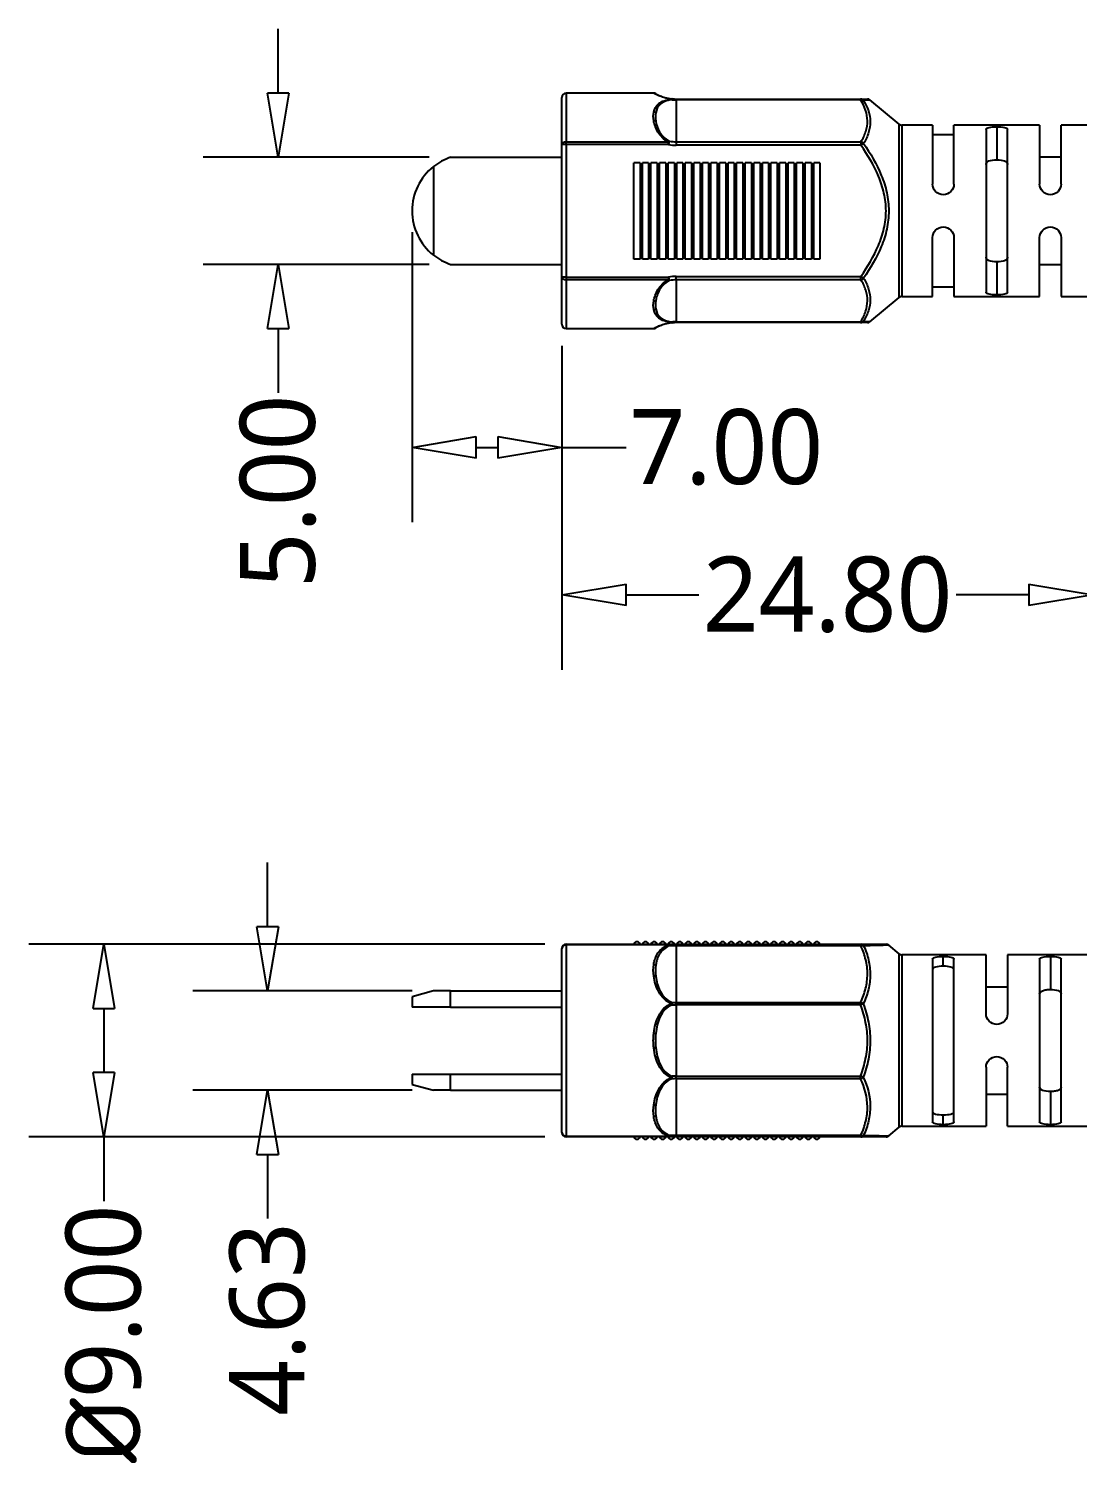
# Model space of a CAD drawing. Header units: millimetres. Extents: x 978 to 1917, y -47 to 489.
# Drawn here: x 1552.9 to 1601.8, y 37.8 to 105.1 of the extents above; entities that cross this region are included whole.
import ezdxf

# ---------------------------------------------------------------- set-up
doc = ezdxf.new("R2010")
doc.units = ezdxf.units.MM
doc.layers.get('0').update_dxf_attribs({"color": 8, "lineweight": 30})
doc.layers.get('Defpoints').update_dxf_attribs({"color": 6, "lineweight": 9})
doc.layers.add('Dimension', color=136, linetype='Continuous', lineweight=9)
doc.styles.get("Standard").update_dxf_attribs({"font": ''})
doc.styles.get('Standard').set_extended_font_data('Microsoft YaHei Light')
doc.dimstyles.new('DENGTEC', dxfattribs={"dimtxt": 3.5, "dimasz": 3, "dimexe": 3.5, "dimexo": 1, "dimgap": 0.5, "dimtad": 0, "dimzin": 0, "dimdsep": 46, "dimtxsty": 'Standard', "dimblk": 'CLOSEDBLANK', "dimcen": 1, "dimadec": 0, "dimazin": 3, "dimtfac": 1, "dimtofl": 0, "dimtmove": 0, "dimatfit": 3, "dimldrblk": 'CLOSEDBLANK', "dimfxl": 1, "dimtolj": 1, "dimtzin": 0, "dimarcsym": 0})

# ---------------------------------------------------------------- blocks, each defined once
blk = doc.blocks.new('_ClosedBlank')
at = {"color": 0, "linetype": 'ByBlock', "lineweight": -2}
for p, q in [((-1, 0.167), (0, 0)), ((-1, 0.167), (-1, -0.167)), ((0, 0), (-1, -0.167))]:
    blk.add_line(p, q, dxfattribs=at)
blk = doc.blocks.new('*D35')
at = {"layer": 'Defpoints', "color": 0, "lineweight": -3}
for p in [(1571.8, 60.188), (1564.06, 55.558), (1571.8, 55.558)]:
    blk.add_point(p, dxfattribs=at)
at = {"layer": 'Dimension', "color": 0, "lineweight": -2}
for p, q in [((1564.06, 63.188), (1564.06, 66.188)), ((1570.8, 60.188), (1560.56, 60.188)), ((1570.8, 55.558), (1560.56, 55.558)), ((1564.06, 52.558), (1564.06, 49.558))]:
    blk.add_line(p, q, dxfattribs=at)
at = {"layer": 'Dimension', "color": 0, "lineweight": -2, "xscale": 3, "yscale": 3, "zscale": 3}
for p, rotation in [((1564.06, 60.188), 270), ((1564.06, 55.558), 90)]:
    blk.add_blockref('_ClosedBlank', p, dxfattribs=dict(at, rotation=rotation))
at = {"layer": 'Dimension', "color": 0, "lineweight": -3, "insert": (1564.06, 44.866), "char_height": 3.5, "attachment_point": 5, "rotation": 90}
blk.add_mtext('\\A1;4.63', dxfattribs=at)
blk = doc.blocks.new('*D36')
at = {"layer": 'Defpoints', "color": 0, "lineweight": -3}
for p in [(1570.8, 96.623), (1577.8, 91.323), (1577.8, 85.577)]:
    blk.add_point(p, dxfattribs=at)
at = {"layer": 'Dimension', "color": 0, "lineweight": -2}
for p, q in [((1570.8, 95.623), (1570.8, 82.077)), ((1577.8, 90.323), (1577.8, 82.077)), ((1573.8, 85.577), (1574.8, 85.577)), ((1577.8, 85.577), (1580.8, 85.577))]:
    blk.add_line(p, q, dxfattribs=at)
at = {"layer": 'Dimension', "color": 0, "lineweight": -2, "xscale": 3, "yscale": 3, "zscale": 3, "rotation": 180}
blk.add_blockref('_ClosedBlank', (1570.8, 85.577), dxfattribs=at)
at = {"layer": 'Dimension', "color": 0, "lineweight": -2, "xscale": 3, "yscale": 3, "zscale": 3}
blk.add_blockref('_ClosedBlank', (1577.8, 85.577), dxfattribs=at)
at = {"layer": 'Dimension', "color": 0, "lineweight": -3, "insert": (1585.475, 85.577), "char_height": 3.5, "attachment_point": 5}
blk.add_mtext('\\A1;7.00', dxfattribs=at)
blk = doc.blocks.new('*D37')
at = {"layer": 'Defpoints', "color": 0, "lineweight": -3}
for p in [(1602.6, 92.623), (1577.8, 91.323), (1602.6, 78.69)]:
    blk.add_point(p, dxfattribs=at)
at = {"layer": 'Dimension', "color": 0, "lineweight": -2}
for p, q in [((1602.6, 91.623), (1602.6, 75.19)), ((1577.8, 90.323), (1577.8, 75.19)), ((1580.8, 78.69), (1584.19, 78.69)), ((1599.6, 78.69), (1596.209, 78.69))]:
    blk.add_line(p, q, dxfattribs=at)
at = {"layer": 'Dimension', "color": 0, "lineweight": -2, "xscale": 3, "yscale": 3, "zscale": 3, "rotation": 180}
blk.add_blockref('_ClosedBlank', (1577.8, 78.69), dxfattribs=at)
at = {"layer": 'Dimension', "color": 0, "lineweight": -2, "xscale": 3, "yscale": 3, "zscale": 3}
blk.add_blockref('_ClosedBlank', (1602.6, 78.69), dxfattribs=at)
at = {"layer": 'Dimension', "color": 0, "lineweight": -3, "insert": (1590.2, 78.69), "char_height": 3.5, "attachment_point": 5}
blk.add_mtext('\\A1;24.80', dxfattribs=at)
blk = doc.blocks.new('*D38')
at = {"layer": 'Defpoints', "color": 0, "lineweight": -3}
for p in [(1564.547, 99.123), (1572.6, 99.123), (1572.6, 94.123)]:
    blk.add_point(p, dxfattribs=at)
at = {"layer": 'Dimension', "color": 0, "lineweight": -2}
for p, q in [((1564.547, 102.123), (1564.547, 105.123)), ((1571.6, 99.123), (1561.047, 99.123)), ((1571.6, 94.123), (1561.047, 94.123)), ((1564.547, 91.123), (1564.547, 88.123))]:
    blk.add_line(p, q, dxfattribs=at)
at = {"layer": 'Dimension', "color": 0, "lineweight": -2, "xscale": 3, "yscale": 3, "zscale": 3}
for p, rotation in [((1564.547, 99.123), 270), ((1564.547, 94.123), 90)]:
    blk.add_blockref('_ClosedBlank', p, dxfattribs=dict(at, rotation=rotation))
at = {"layer": 'Dimension', "color": 0, "lineweight": -3, "insert": (1564.547, 83.518), "char_height": 3.5, "attachment_point": 5, "rotation": 90}
blk.add_mtext('\\A1;5.00', dxfattribs=at)
blk = doc.blocks.new('*D39')
at = {"layer": 'Defpoints', "color": 0, "lineweight": -3}
for p in [(1578, 62.373), (1556.411, 53.373), (1578, 53.373)]:
    blk.add_point(p, dxfattribs=at)
at = {"layer": 'Dimension', "color": 0, "lineweight": -2}
for p, q in [((1577, 62.373), (1552.911, 62.373)), ((1556.411, 59.373), (1556.411, 56.373)), ((1577, 53.373), (1552.911, 53.373)), ((1556.411, 53.373), (1556.411, 50.373))]:
    blk.add_line(p, q, dxfattribs=at)
at = {"layer": 'Dimension', "color": 0, "lineweight": -2, "xscale": 3, "yscale": 3, "zscale": 3}
for p, rotation in [((1556.411, 62.373), 90), ((1556.411, 53.373), 270)]:
    blk.add_blockref('_ClosedBlank', p, dxfattribs=dict(at, rotation=rotation))
at = {"layer": 'Dimension', "color": 0, "lineweight": -3, "insert": (1556.411, 44.172), "char_height": 3.5, "attachment_point": 5, "rotation": 90}
blk.add_mtext('\\A1;{\\fISOCPEUR|b0|i0|c134|p34;%%C}9.00', dxfattribs=at)

msp = doc.modelspace()

# ---------------------------------------------------------------- linework, layer by layer
at = {"color": 7, "linetype": 'Continuous', "lineweight": 25}
for p, q in [((1577.8, 99.722), (1577.8, 101.923)), ((1582.065, 102.123), (1578, 102.123)), ((1582.171, 102.093), (1582.179, 102.089)), ((1583.136, 101.806), (1583.136, 101.845)), ((1583.136, 101.845), (1591.74, 101.845)), ((1583.136, 101.806), (1583.136, 99.846)), ((1591.74, 101.806), (1583.136, 101.806)), ((1591.74, 101.806), (1591.74, 101.845)), ((1592.171, 101.798), (1592.17, 101.798)), ((1593.544, 100.67), (1592.178, 101.808)), ((1595.1, 100.623), (1593.672, 100.623)), ((1595.1, 100.623), (1595.1, 97.873)), ((1600.1, 100.623), (1596.1, 100.623)), ((1596.1, 97.873), (1596.1, 100.623)), ((1597.6, 100.423), (1597.6, 92.824)), ((1598.1, 100.552), (1598.1, 99.008)), ((1598.6, 92.824), (1598.6, 100.423)), ((1600.1, 100.623), (1600.1, 97.873)), ((1602.6, 100.623), (1601.1, 100.623)), ((1601.1, 97.873), (1601.1, 100.623)), ((1577.8, 93.525), (1577.8, 99.722)), ((1578, 99.722), (1577.8, 99.722)), ((1578, 99.839), (1582.777, 99.839)), ((1578, 99.722), (1578, 99.839)), ((1578, 99.722), (1578, 93.525)), ((1582.777, 99.722), (1578, 99.722)), ((1582.809, 99.88), (1582.777, 99.722)), ((1582.777, 99.722), (1582.777, 99.839)), ((1583.136, 99.846), (1583.136, 99.685)), ((1583.136, 99.846), (1591.753, 99.846)), ((1591.753, 99.846), (1591.753, 99.685)), ((1591.881, 99.774), (1591.753, 99.685)), ((1596.1, 100.173), (1595.1, 100.173)), ((1572.6, 99.123), (1577.8, 99.123)), ((1591.753, 99.685), (1583.136, 99.685)), ((1601.1, 99.123), (1600.1, 99.123)), ((1571.8, 98.69), (1571.8, 94.556)), ((1581.154, 94.373), (1581.154, 98.873)), ((1581.445, 98.873), (1581.154, 98.873)), ((1581.445, 98.873), (1581.445, 94.373)), ((1581.554, 94.373), (1581.554, 98.873)), ((1581.845, 98.873), (1581.554, 98.873)), ((1581.845, 98.873), (1581.845, 94.373)), ((1581.954, 94.373), (1581.954, 98.873)), ((1582.245, 98.873), (1581.954, 98.873)), ((1582.245, 98.873), (1582.245, 94.373)), ((1582.354, 94.373), (1582.354, 98.873)), ((1582.645, 98.873), (1582.354, 98.873)), ((1582.645, 98.873), (1582.645, 94.373)), ((1582.754, 94.373), (1582.754, 98.873)), ((1583.045, 98.873), (1582.754, 98.873)), ((1583.045, 98.873), (1583.045, 94.373)), ((1583.154, 94.373), (1583.154, 98.873)), ((1583.445, 98.873), (1583.154, 98.873)), ((1583.445, 98.873), (1583.445, 94.373)), ((1583.554, 94.373), (1583.554, 98.873)), ((1583.845, 98.873), (1583.554, 98.873)), ((1583.845, 98.873), (1583.845, 94.373)), ((1583.954, 94.373), (1583.954, 98.873)), ((1584.245, 98.873), (1583.954, 98.873)), ((1584.245, 98.873), (1584.245, 94.373)), ((1584.354, 94.373), (1584.354, 98.873)), ((1584.645, 98.873), (1584.354, 98.873)), ((1584.645, 98.873), (1584.645, 94.373)), ((1584.754, 94.373), (1584.754, 98.873)), ((1585.045, 98.873), (1584.754, 98.873)), ((1585.045, 98.873), (1585.045, 94.373)), ((1585.154, 94.373), (1585.154, 98.873)), ((1585.445, 98.873), (1585.154, 98.873)), ((1585.445, 98.873), (1585.445, 94.373)), ((1585.554, 94.373), (1585.554, 98.873)), ((1585.845, 98.873), (1585.554, 98.873)), ((1585.845, 98.873), (1585.845, 94.373)), ((1585.954, 94.373), (1585.954, 98.873)), ((1586.245, 98.873), (1585.954, 98.873)), ((1586.245, 98.873), (1586.245, 94.373)), ((1586.354, 94.373), (1586.354, 98.873)), ((1586.645, 98.873), (1586.354, 98.873)), ((1586.645, 98.873), (1586.645, 94.373)), ((1586.754, 94.373), (1586.754, 98.873)), ((1587.045, 98.873), (1586.754, 98.873)), ((1587.045, 98.873), (1587.045, 94.373)), ((1587.154, 94.373), (1587.154, 98.873)), ((1587.445, 98.873), (1587.154, 98.873)), ((1587.445, 98.873), (1587.445, 94.373)), ((1587.554, 94.373), (1587.554, 98.873)), ((1587.845, 98.873), (1587.554, 98.873)), ((1587.845, 98.873), (1587.845, 94.373)), ((1587.954, 94.373), (1587.954, 98.873)), ((1588.245, 98.873), (1587.954, 98.873)), ((1588.245, 98.873), (1588.245, 94.373)), ((1588.354, 94.373), (1588.354, 98.873)), ((1588.645, 98.873), (1588.354, 98.873)), ((1588.645, 98.873), (1588.645, 94.373)), ((1588.754, 94.373), (1588.754, 98.873)), ((1589.045, 98.873), (1588.754, 98.873)), ((1589.045, 98.873), (1589.045, 94.373)), ((1589.154, 94.373), (1589.154, 98.873)), ((1589.445, 98.873), (1589.154, 98.873)), ((1589.445, 98.873), (1589.445, 94.373)), ((1589.554, 94.373), (1589.554, 98.873)), ((1589.845, 98.873), (1589.554, 98.873)), ((1589.845, 98.873), (1589.845, 94.373)), ((1595.1, 92.623), (1595.1, 95.373)), ((1596.1, 95.373), (1596.1, 92.623)), ((1600.1, 92.623), (1600.1, 95.373)), ((1601.1, 95.373), (1601.1, 92.623)), ((1581.445, 94.373), (1581.154, 94.373)), ((1581.845, 94.373), (1581.554, 94.373)), ((1582.245, 94.373), (1581.954, 94.373)), ((1582.645, 94.373), (1582.354, 94.373)), ((1583.045, 94.373), (1582.754, 94.373)), ((1583.445, 94.373), (1583.154, 94.373)), ((1583.845, 94.373), (1583.554, 94.373)), ((1584.245, 94.373), (1583.954, 94.373)), ((1584.645, 94.373), (1584.354, 94.373)), ((1585.045, 94.373), (1584.754, 94.373)), ((1585.445, 94.373), (1585.154, 94.373)), ((1585.845, 94.373), (1585.554, 94.373)), ((1586.245, 94.373), (1585.954, 94.373)), ((1586.645, 94.373), (1586.354, 94.373)), ((1587.045, 94.373), (1586.754, 94.373)), ((1587.445, 94.373), (1587.154, 94.373)), ((1587.845, 94.373), (1587.554, 94.373)), ((1588.245, 94.373), (1587.954, 94.373)), ((1588.645, 94.373), (1588.354, 94.373)), ((1589.045, 94.373), (1588.754, 94.373)), ((1589.445, 94.373), (1589.154, 94.373)), ((1589.845, 94.373), (1589.554, 94.373)), ((1572.6, 94.123), (1577.8, 94.123)), ((1598.1, 94.239), (1598.1, 92.694)), ((1600.1, 94.123), (1601.1, 94.123)), ((1578, 93.525), (1577.8, 93.525)), ((1577.8, 91.323), (1577.8, 93.525)), ((1578, 93.525), (1578, 93.408)), ((1578, 93.525), (1582.777, 93.525)), ((1582.777, 93.408), (1578, 93.408)), ((1582.777, 93.525), (1582.809, 93.367)), ((1582.777, 93.525), (1582.777, 93.408)), ((1583.136, 93.401), (1583.136, 93.562)), ((1583.136, 93.562), (1591.753, 93.562)), ((1583.136, 93.401), (1583.136, 91.441)), ((1591.753, 93.401), (1583.136, 93.401)), ((1591.753, 93.562), (1591.881, 93.473)), ((1591.753, 93.401), (1591.753, 93.562)), ((1595.1, 93.073), (1596.1, 93.073)), ((1592.179, 91.44), (1593.544, 92.577)), ((1593.672, 92.623), (1595.1, 92.623)), ((1596.1, 92.623), (1600.1, 92.623)), ((1601.1, 92.623), (1602.6, 92.623)), ((1578, 91.123), (1582.065, 91.123)), ((1582.179, 91.158), (1582.169, 91.152)), ((1583.136, 91.441), (1591.74, 91.441)), ((1583.136, 91.441), (1583.136, 91.402)), ((1591.74, 91.402), (1583.136, 91.402)), ((1591.74, 91.441), (1591.74, 91.402)), ((1592.172, 91.448), (1592.172, 91.448)), ((1577.8, 53.573), (1577.8, 62.173)), ((1578, 62.335), (1578, 62.373)), ((1578, 62.373), (1582.777, 62.373)), ((1582.777, 62.335), (1578, 62.335)), ((1578, 62.335), (1578, 53.41)), ((1582.777, 62.373), (1583.136, 62.373)), ((1582.777, 62.335), (1582.777, 62.373)), ((1583.136, 62.292), (1583.136, 62.373)), ((1583.136, 62.373), (1591.753, 62.373)), ((1583.136, 62.292), (1583.136, 59.653)), ((1591.753, 62.292), (1583.136, 62.292)), ((1591.753, 62.292), (1591.753, 62.373)), ((1593.544, 61.919), (1593.053, 62.328)), ((1597.6, 61.873), (1593.672, 61.873)), ((1595.1, 61.672), (1595.1, 54.073)), ((1595.6, 61.342), (1595.6, 61.802)), ((1596.1, 54.073), (1596.1, 61.672)), ((1597.6, 59.123), (1597.6, 61.873)), ((1602.6, 61.873), (1598.6, 61.873)), ((1598.6, 61.873), (1598.6, 59.123)), ((1600.1, 61.672), (1600.1, 54.073)), ((1600.6, 61.802), (1600.6, 60.257)), ((1601.1, 54.073), (1601.1, 61.672)), ((1571.8, 60.188), (1570.8, 59.92)), ((1572.6, 60.188), (1571.8, 60.188)), ((1572.6, 59.438), (1572.6, 60.188)), ((1572.6, 60.188), (1577.8, 60.188)), ((1598.6, 60.373), (1597.6, 60.373)), ((1570.8, 59.92), (1570.8, 59.438)), ((1572.6, 59.438), (1570.8, 59.438)), ((1572.6, 59.438), (1577.8, 59.438)), ((1583.136, 59.533), (1583.136, 59.653)), ((1583.136, 59.653), (1591.74, 59.653)), ((1583.136, 59.533), (1583.136, 56.212)), ((1591.74, 59.533), (1583.136, 59.533)), ((1591.74, 59.653), (1591.74, 59.533)), ((1591.868, 59.582), (1591.74, 59.533)), ((1597.6, 56.623), (1597.6, 53.873)), ((1598.6, 53.873), (1598.6, 56.623)), ((1570.8, 56.308), (1570.8, 55.825)), ((1570.8, 56.308), (1572.6, 56.308)), ((1572.6, 55.558), (1572.6, 56.308)), ((1572.6, 56.308), (1577.8, 56.308)), ((1583.136, 56.092), (1583.136, 56.212)), ((1583.136, 56.212), (1591.74, 56.212)), ((1583.136, 56.092), (1583.136, 53.453)), ((1591.74, 56.092), (1583.136, 56.092)), ((1591.868, 56.163), (1591.74, 56.212)), ((1591.74, 56.092), (1591.74, 56.212)), ((1570.8, 55.825), (1571.8, 55.558)), ((1572.6, 55.558), (1571.8, 55.558)), ((1572.6, 55.558), (1577.8, 55.558)), ((1597.6, 55.373), (1598.6, 55.373)), ((1600.6, 55.488), (1600.6, 53.943)), ((1595.6, 53.943), (1595.6, 54.403)), ((1578, 53.41), (1582.777, 53.41)), ((1578, 53.373), (1578, 53.41)), ((1582.777, 53.373), (1578, 53.373)), ((1582.777, 53.373), (1582.777, 53.41)), ((1583.136, 53.373), (1582.777, 53.373)), ((1583.136, 53.453), (1591.753, 53.453)), ((1583.136, 53.453), (1583.136, 53.373)), ((1591.753, 53.373), (1583.136, 53.373)), ((1591.753, 53.453), (1591.753, 53.373)), ((1593.054, 53.418), (1593.544, 53.826)), ((1593.672, 53.873), (1597.6, 53.873)), ((1598.6, 53.873), (1602.6, 53.873))]:
    msp.add_line(p, q, dxfattribs=at)
at = {"color": 8, "linetype": 'Continuous', "lineweight": 25}
for p, q in [((1578, 102.123), (1578, 99.839)), ((1593.544, 96.623), (1593.544, 100.67)), ((1593.672, 100.623), (1593.672, 96.623)), ((1593.544, 92.577), (1593.544, 96.623)), ((1593.672, 96.623), (1593.672, 92.623)), ((1578, 93.408), (1578, 91.123)), ((1593.544, 53.826), (1593.544, 61.919)), ((1593.672, 61.873), (1593.672, 53.873))]:
    msp.add_line(p, q, dxfattribs=at)
at = {"color": 7, "linetype": 'Continuous', "lineweight": 25, "flags": 128}
for points in [[(1578, 99.839), (1577.961, 99.836), (1577.923, 99.83), (1577.889, 99.819), (1577.858, 99.804), (1577.833, 99.787), (1577.815, 99.767), (1577.803, 99.745), (1577.8, 99.722)], [(1577.8, 93.525), (1577.803, 93.502), (1577.815, 93.48), (1577.833, 93.46), (1577.858, 93.442), (1577.889, 93.428), (1577.923, 93.417), (1577.961, 93.41), (1578, 93.408)], [(1582.777, 62.373), (1582.781, 62.371), (1582.786, 62.367), (1582.791, 62.36), (1582.795, 62.351), (1582.799, 62.339), (1582.803, 62.325), (1582.806, 62.308), (1582.809, 62.29)], [(1582.809, 53.455), (1582.806, 53.437), (1582.803, 53.42), (1582.799, 53.406), (1582.795, 53.394), (1582.791, 53.385), (1582.786, 53.378), (1582.781, 53.374), (1582.777, 53.373)]]:
    msp.add_lwpolyline(points, dxfattribs=at)
at = {"color": 7, "linetype": 'Continuous', "lineweight": 25}
for centre, radius, start, end in [((1578, 101.923), 0.2, 90, 180), ((1582.065, 101.923), 0.2, 60.87372, 89.99784), ((1582.085, 101.916), 0.197, 61.43582, 90.42161), ((1582.944, 101.83), 0.0246, 90.05509, 141.23086), ((1582.842, 101.772), 0.111, 23.2283, 41.7858), ((1582.791, 101.835), 0.154, 352.66635, 7.33365), ((1583.136, 103.845), 2, 264.50334, 270), ((1591.739, 101.664), 0.181, 44.49162, 89.67631), ((1591.785, 101.633), 0.178, 62.25684, 104.65638), ((1592.061, 101.645), 0.2, 54.49572, 90.07025), ((1582.069, 100.996), 0.238, 62.40147, 86.47214), ((1582.102, 100.589), 0.239, 71.28169, 94.58919), ((1593.672, 100.823), 0.2, 230.19443, 270), ((1583.039, 99.666), 0.315, 137.01388, 146.63614), ((1591.695, 99.592), 0.26, 44.48354, 77.19458), ((1573.436, 96.623), 2.636, 108.49223, 128.36386), ((1573.436, 96.623), 2.636, 128.36386, 231.63614), ((1573.436, 96.623), 2.636, 231.63614, 251.50777), ((1583.039, 93.581), 0.315, 213.36386, 222.98612), ((1591.695, 93.655), 0.26, 282.80542, 315.51646), ((1582.102, 92.658), 0.239, 265.39902, 288.70409), ((1593.672, 92.423), 0.2, 90, 129.80557), ((1582.069, 92.251), 0.238, 273.52786, 297.59853), ((1578, 91.323), 0.2, 180, 270), ((1582.065, 91.323), 0.2, 270.02408, 299.12628), ((1582.085, 91.331), 0.197, 269.5763, 298.56142), ((1582.842, 91.475), 0.111, 318.2142, 336.7717), ((1582.944, 91.417), 0.0246, 218.76914, 269.94491), ((1582.791, 91.412), 0.154, 352.66635, 7.33365), ((1583.136, 89.402), 2, 90, 95.49666), ((1591.785, 91.613), 0.178, 255.34362, 297.74316), ((1591.739, 91.583), 0.181, 270.32369, 315.50838), ((1592.061, 91.602), 0.2, 269.92975, 305.72503), ((1578, 62.173), 0.2, 90, 180), ((1577.983, 62.151), 0.184, 84.67481, 173.43146), ((1581.3, 62.335), 0.15, 14.57057, 165.42943), ((1581.7, 62.335), 0.15, 14.57057, 165.42943), ((1582.1, 62.335), 0.15, 14.57057, 165.42943), ((1582.5, 62.335), 0.15, 14.57057, 165.42943), ((1582.9, 62.335), 0.15, 14.57057, 165.42943), ((1582.584, 62.159), 0.261, 30.09563, 42.25369), ((1583.3, 62.335), 0.15, 14.57057, 165.42943), ((1583.7, 62.335), 0.15, 14.57057, 165.42943), ((1584.1, 62.335), 0.15, 14.57057, 165.42943), ((1584.5, 62.335), 0.15, 14.57057, 165.42943), ((1584.9, 62.335), 0.15, 14.57057, 165.42943), ((1585.3, 62.335), 0.15, 14.57057, 165.42943), ((1585.7, 62.335), 0.15, 14.57057, 165.42943), ((1586.1, 62.335), 0.15, 14.57057, 165.42943), ((1586.5, 62.335), 0.15, 14.57057, 165.42943), ((1586.9, 62.335), 0.15, 14.57057, 165.42943), ((1587.3, 62.335), 0.15, 14.57057, 165.42943), ((1587.7, 62.335), 0.15, 14.57057, 165.42943), ((1588.1, 62.335), 0.15, 14.57057, 165.42943), ((1588.5, 62.335), 0.15, 14.57057, 165.42943), ((1588.9, 62.335), 0.15, 14.57057, 165.42943), ((1589.3, 62.335), 0.15, 14.57057, 165.42943), ((1589.7, 62.335), 0.15, 14.57057, 165.42943), ((1591.748, 62.217), 0.155, 31.20006, 88.18531), ((1591.827, 62.071), 0.233, 76.65203, 108.63218), ((1592.927, 62.173), 0.2, 50.78152, 90.01417), ((1582.058, 61.118), 0.302, 66.37784, 85.17068), ((1593.672, 62.073), 0.2, 230.19443, 270), ((1582.116, 60.548), 0.326, 78.95179, 95.85099), ((1584.376, 59.133), 1.525, 159.97256, 162.1935), ((1580.932, 58.957), 2.094, 16.06592, 17.86238), ((1581.213, 59.596), 1.732, 358.03627, 1.96373), ((1591.641, 59.324), 0.343, 48.67308, 73.30426), ((1581.757, 55.321), 2.911, 81.66451, 83.56344), ((1581.757, 60.424), 2.911, 276.43656, 278.33549), ((1580.932, 56.788), 2.094, 342.13762, 343.93408), ((1584.376, 56.612), 1.525, 197.8065, 200.02744), ((1581.213, 56.149), 1.732, 358.03627, 1.96373), ((1591.641, 56.421), 0.343, 286.69574, 311.32692), ((1582.116, 55.197), 0.326, 264.14901, 281.04821), ((1582.058, 54.627), 0.302, 274.82932, 293.62216), ((1577.983, 53.594), 0.184, 186.56854, 275.32519), ((1578, 53.573), 0.2, 180, 270), ((1581.3, 53.41), 0.15, 194.57057, 345.42943), ((1581.7, 53.41), 0.15, 194.57057, 345.42943), ((1582.1, 53.41), 0.15, 194.57057, 345.42943), ((1582.5, 53.41), 0.15, 194.57057, 345.42943), ((1582.9, 53.41), 0.15, 194.57057, 345.42943), ((1582.584, 53.586), 0.261, 317.74631, 329.90437), ((1583.3, 53.41), 0.15, 194.57057, 345.42943), ((1583.7, 53.41), 0.15, 194.57057, 345.42943), ((1584.1, 53.41), 0.15, 194.57057, 345.42943), ((1584.5, 53.41), 0.15, 194.57057, 345.42943), ((1584.9, 53.41), 0.15, 194.57057, 345.42943), ((1585.3, 53.41), 0.15, 194.57057, 345.42943), ((1585.7, 53.41), 0.15, 194.57057, 345.42943), ((1586.1, 53.41), 0.15, 194.57057, 345.42943), ((1586.5, 53.41), 0.15, 194.57057, 345.42943), ((1586.9, 53.41), 0.15, 194.57057, 345.42943), ((1587.3, 53.41), 0.15, 194.57057, 345.42943), ((1587.7, 53.41), 0.15, 194.57057, 345.42943), ((1588.1, 53.41), 0.15, 194.57057, 345.42943), ((1588.5, 53.41), 0.15, 194.57057, 345.42943), ((1588.9, 53.41), 0.15, 194.57057, 345.42943), ((1589.3, 53.41), 0.15, 194.57057, 345.42943), ((1589.7, 53.41), 0.15, 194.57057, 345.42943), ((1591.827, 53.674), 0.233, 251.36782, 283.34797), ((1591.748, 53.528), 0.155, 271.81469, 328.79994), ((1592.927, 53.573), 0.2, 269.83544, 309.80069), ((1593.672, 53.673), 0.2, 90, 129.80557)]:
    msp.add_arc(centre, radius, start, end, dxfattribs=at)
for centre, major_axis, ratio, start_param, end_param in [((1583.136, 103.845), (0, 2.039), 0.980661, 3.045658, 3.141593), ((1583.136, 102.426), (0, 2.74), 0.802795, 2.977764, 3.141593), ((1583.136, 102.426), (0, 2.58), 0.775234, 2.977764, 3.141593), ((1583.136, 90.821), (0, 2.74), 0.802795, 0, 0.163828), ((1583.136, 90.821), (0, 2.58), 0.775234, 0, 0.163828), ((1583.136, 89.402), (0, 2.039), 0.980661, 0, 0.095935), ((1583.136, 62.173), (2, 0), 0.059625, 1.570796, 1.734625), ((1583.136, 60.261), (2, 0), 0.304187, 4.616454, 4.712389), ((1583.136, 60.261), (2, 0), 0.363813, 4.616454, 4.712389), ((1583.136, 55.484), (2, 0), 0.363813, 1.570796, 1.666731), ((1583.136, 55.484), (2, 0), 0.304187, 1.570796, 1.666731), ((1583.136, 53.573), (2, 0), 0.059625, 4.548561, 4.712389)]:
    msp.add_ellipse(centre, major_axis=major_axis, ratio=ratio, start_param=start_param, end_param=end_param, dxfattribs=at)
at = {"color": 8, "linetype": 'Continuous', "lineweight": 25}
for points in [[(1582.083, 102.113), (1582.071, 102.12), (1582.065, 102.123), (1582.065, 102.123)], [(1582.065, 91.123), (1582.065, 91.123), (1582.071, 91.127), (1582.083, 91.134)]]:
    msp.add_open_spline(points, degree=3, dxfattribs=at)
at = {"color": 7, "linetype": 'Continuous', "lineweight": 25}
for points, knots in [([(1582.925, 101.845), (1582.786, 101.859), (1582.662, 101.885), (1582.461, 101.942), (1582.379, 101.973), (1582.186, 102.053), (1582.115, 102.095), (1582.083, 102.113)], [0, 0, 0, 0, 0.25, 0.25, 0.5, 0.5, 1, 1, 1, 1]), ([(1582.083, 101.234), (1582.115, 101.391), (1582.185, 101.526), (1582.38, 101.685), (1582.462, 101.731), (1582.664, 101.804), (1582.785, 101.831), (1582.925, 101.845)], [0, 0, 0, 0, 0.5, 0.5, 0.75, 0.75, 1, 1, 1, 1]), ([(1582.179, 102.089), (1582.207, 102.073), (1582.269, 102.038), (1582.442, 101.968), (1582.516, 101.941), (1582.699, 101.891), (1582.814, 101.867), (1582.944, 101.854)], [0, 0, 0, 0, 0.5, 0.5, 0.75, 0.75, 1, 1, 1, 1]), ([(1582.944, 101.815), (1582.812, 101.8), (1582.7, 101.771), (1582.517, 101.695), (1582.444, 101.648), (1582.269, 101.489), (1582.207, 101.357), (1582.179, 101.207)], [0, 0, 0, 0, 0.25, 0.25, 0.5, 0.5, 1, 1, 1, 1]), ([(1591.74, 101.845), (1591.807, 101.845), (1591.942, 101.845), (1592.054, 101.845), (1592.047, 101.845), (1592.044, 101.845)], [0, 0, 0, 0, 0.3627, 0.731163, 1, 1, 1, 1]), ([(1591.753, 99.846), (1591.851, 100.004), (1591.929, 100.165), (1592.035, 100.492), (1592.062, 100.658), (1592.058, 101.164), (1591.939, 101.49), (1591.74, 101.806)], [0, 0, 0, 0, 0.25, 0.25, 0.5, 0.5, 1, 1, 1, 1]), ([(1591.868, 101.791), (1592.068, 101.471), (1592.186, 101.139), (1592.191, 100.62), (1592.163, 100.446), (1592.058, 100.107), (1591.979, 99.939), (1591.881, 99.774)], [0, 0, 0, 0, 0.5, 0.5, 0.75, 0.75, 1, 1, 1, 1]), ([(1582.777, 99.839), (1582.662, 99.891), (1582.564, 99.965), (1582.4, 100.126), (1582.334, 100.213), (1582.173, 100.477), (1582.112, 100.658), (1582.083, 100.827)], [0, 0, 0, 0, 0.25, 0.25, 0.5, 0.5, 1, 1, 1, 1]), ([(1582.179, 100.815), (1582.205, 100.656), (1582.259, 100.486), (1582.403, 100.238), (1582.462, 100.155), (1582.612, 100.002), (1582.702, 99.931), (1582.809, 99.88)], [0, 0, 0, 0, 0.5, 0.5, 0.75, 0.75, 1, 1, 1, 1]), ([(1597.6, 100.423), (1597.6, 100.465), (1597.65, 100.499), (1597.834, 100.542), (1597.965, 100.552), (1598.1, 100.552)], [0, 0, 0, 0, 0.5, 0.5, 1, 1, 1, 1]), ([(1598.1, 100.552), (1598.234, 100.552), (1598.365, 100.542), (1598.548, 100.499), (1598.6, 100.465), (1598.6, 100.423)], [0, 0, 0, 0, 0.5, 0.5, 1, 1, 1, 1]), ([(1591.881, 99.774), (1592.203, 99.303), (1592.492, 98.81), (1592.816, 98.017), (1592.903, 97.747), (1593.023, 97.193), (1593.056, 96.907), (1593.055, 96.332), (1593.022, 96.05), (1592.902, 95.496), (1592.813, 95.223), (1592.49, 94.432), (1592.202, 93.943), (1591.881, 93.473)], [0, 0, 0, 0, 0.25, 0.25, 0.375, 0.375, 0.5, 0.5, 0.625, 0.625, 0.75, 0.75, 1, 1, 1, 1]), ([(1591.753, 93.562), (1592.07, 94.018), (1592.356, 94.491), (1592.681, 95.258), (1592.771, 95.524), (1592.893, 96.063), (1592.927, 96.339), (1592.928, 96.899), (1592.894, 97.179), (1592.772, 97.718), (1592.684, 97.981), (1592.359, 98.751), (1592.071, 99.228), (1591.753, 99.685)], [0, 0, 0, 0, 0.25, 0.25, 0.375, 0.375, 0.5, 0.5, 0.625, 0.625, 0.75, 0.75, 1, 1, 1, 1]), ([(1597.6, 98.788), (1597.6, 98.857), (1597.644, 98.915), (1597.825, 98.99), (1597.962, 99.008), (1598.1, 99.008)], [0, 0, 0, 0, 0.5, 0.5, 1, 1, 1, 1]), ([(1598.1, 99.008), (1598.239, 99.008), (1598.373, 98.99), (1598.554, 98.916), (1598.6, 98.858), (1598.6, 98.788)], [0, 0, 0, 0, 0.5, 0.5, 1, 1, 1, 1]), ([(1595.6, 97.373), (1595.465, 97.373), (1595.334, 97.43), (1595.151, 97.617), (1595.1, 97.746), (1595.1, 97.873)], [0, 0, 0, 0, 0.5, 0.5, 1, 1, 1, 1]), ([(1596.1, 97.873), (1596.1, 97.746), (1596.049, 97.618), (1595.865, 97.43), (1595.734, 97.373), (1595.6, 97.373)], [0, 0, 0, 0, 0.5, 0.5, 1, 1, 1, 1]), ([(1600.6, 97.373), (1600.465, 97.373), (1600.334, 97.43), (1600.151, 97.617), (1600.1, 97.746), (1600.1, 97.873)], [0, 0, 0, 0, 0.5, 0.5, 1, 1, 1, 1]), ([(1601.1, 97.873), (1601.1, 97.746), (1601.049, 97.618), (1600.865, 97.43), (1600.734, 97.373), (1600.6, 97.373)], [0, 0, 0, 0, 0.5, 0.5, 1, 1, 1, 1]), ([(1595.1, 95.373), (1595.1, 95.501), (1595.15, 95.629), (1595.334, 95.817), (1595.465, 95.873), (1595.6, 95.873)], [0, 0, 0, 0, 0.5, 0.5, 1, 1, 1, 1]), ([(1595.6, 95.873), (1595.734, 95.873), (1595.865, 95.817), (1596.048, 95.63), (1596.1, 95.501), (1596.1, 95.373)], [0, 0, 0, 0, 0.5, 0.5, 1, 1, 1, 1]), ([(1600.1, 95.373), (1600.1, 95.501), (1600.15, 95.629), (1600.334, 95.817), (1600.465, 95.873), (1600.6, 95.873)], [0, 0, 0, 0, 0.5, 0.5, 1, 1, 1, 1]), ([(1600.6, 95.873), (1600.734, 95.873), (1600.865, 95.817), (1601.048, 95.63), (1601.1, 95.501), (1601.1, 95.373)], [0, 0, 0, 0, 0.5, 0.5, 1, 1, 1, 1]), ([(1598.1, 94.239), (1597.962, 94.239), (1597.826, 94.256), (1597.645, 94.331), (1597.6, 94.389), (1597.6, 94.458)], [0, 0, 0, 0, 0.5, 0.5, 1, 1, 1, 1]), ([(1598.6, 94.458), (1598.6, 94.424), (1598.589, 94.392), (1598.544, 94.337), (1598.509, 94.313), (1598.374, 94.257), (1598.239, 94.239), (1598.1, 94.239)], [0, 0, 0, 0, 0.25, 0.25, 0.5, 0.5, 1, 1, 1, 1]), ([(1582.083, 92.42), (1582.098, 92.505), (1582.12, 92.591), (1582.185, 92.768), (1582.227, 92.859), (1582.335, 93.035), (1582.399, 93.121), (1582.565, 93.283), (1582.661, 93.355), (1582.777, 93.408)], [0, 0, 0, 0, 0.25, 0.25, 0.5, 0.5, 0.75, 0.75, 1, 1, 1, 1]), ([(1582.809, 93.367), (1582.701, 93.315), (1582.612, 93.246), (1582.462, 93.091), (1582.404, 93.01), (1582.307, 92.844), (1582.27, 92.759), (1582.212, 92.593), (1582.192, 92.512), (1582.179, 92.432)], [0, 0, 0, 0, 0.25, 0.25, 0.5, 0.5, 0.75, 0.75, 1, 1, 1, 1]), ([(1591.74, 91.441), (1591.84, 91.599), (1591.92, 91.76), (1592.03, 92.087), (1592.06, 92.253), (1592.062, 92.59), (1592.034, 92.757), (1591.928, 93.084), (1591.851, 93.244), (1591.753, 93.401)], [0, 0, 0, 0, 0.25, 0.25, 0.5, 0.5, 0.75, 0.75, 1, 1, 1, 1]), ([(1591.881, 93.473), (1591.979, 93.308), (1592.057, 93.141), (1592.163, 92.803), (1592.19, 92.631), (1592.188, 92.284), (1592.158, 92.115), (1592.048, 91.781), (1591.968, 91.616), (1591.868, 91.456)], [0, 0, 0, 0, 0.25, 0.25, 0.5, 0.5, 0.75, 0.75, 1, 1, 1, 1]), ([(1598.1, 92.694), (1597.965, 92.694), (1597.834, 92.704), (1597.651, 92.748), (1597.6, 92.782), (1597.6, 92.824)], [0, 0, 0, 0, 0.5, 0.5, 1, 1, 1, 1]), ([(1598.6, 92.824), (1598.6, 92.782), (1598.549, 92.748), (1598.365, 92.704), (1598.234, 92.694), (1598.1, 92.694)], [0, 0, 0, 0, 0.5, 0.5, 1, 1, 1, 1]), ([(1582.925, 91.402), (1582.785, 91.416), (1582.664, 91.443), (1582.462, 91.516), (1582.38, 91.562), (1582.185, 91.721), (1582.115, 91.856), (1582.083, 92.013)], [0, 0, 0, 0, 0.25, 0.25, 0.5, 0.5, 1, 1, 1, 1]), ([(1582.179, 92.04), (1582.207, 91.89), (1582.269, 91.758), (1582.444, 91.599), (1582.517, 91.552), (1582.7, 91.476), (1582.812, 91.447), (1582.944, 91.432)], [0, 0, 0, 0, 0.5, 0.5, 0.75, 0.75, 1, 1, 1, 1]), ([(1582.083, 91.134), (1582.099, 91.143), (1582.125, 91.157), (1582.201, 91.196), (1582.251, 91.221), (1582.38, 91.274), (1582.461, 91.305), (1582.663, 91.362), (1582.786, 91.388), (1582.925, 91.402)], [0, 0, 0, 0, 0.25, 0.25, 0.5, 0.5, 0.75, 0.75, 1, 1, 1, 1]), ([(1582.944, 91.392), (1582.813, 91.38), (1582.7, 91.356), (1582.516, 91.306), (1582.443, 91.279), (1582.328, 91.232), (1582.283, 91.211), (1582.216, 91.178), (1582.193, 91.166), (1582.179, 91.158)], [0, 0, 0, 0, 0.25, 0.25, 0.5, 0.5, 0.75, 0.75, 1, 1, 1, 1]), ([(1592.043, 91.402), (1592.046, 91.402), (1592.054, 91.402), (1591.943, 91.402), (1591.808, 91.402), (1591.74, 91.402)], [0, 0, 0, 0, 0.268817, 0.631186, 1, 1, 1, 1]), ([(1582.083, 61.419), (1582.098, 61.519), (1582.12, 61.615), (1582.185, 61.797), (1582.227, 61.884), (1582.334, 62.042), (1582.399, 62.114), (1582.565, 62.243), (1582.661, 62.297), (1582.777, 62.335)], [0, 0, 0, 0, 0.25, 0.25, 0.5, 0.5, 0.75, 0.75, 1, 1, 1, 1]), ([(1582.809, 62.29), (1582.701, 62.251), (1582.612, 62.197), (1582.462, 62.068), (1582.403, 61.996), (1582.307, 61.842), (1582.27, 61.757), (1582.212, 61.582), (1582.192, 61.49), (1582.179, 61.395)], [0, 0, 0, 0, 0.25, 0.25, 0.5, 0.5, 0.75, 0.75, 1, 1, 1, 1]), ([(1591.74, 59.653), (1591.84, 59.865), (1591.92, 60.083), (1592.03, 60.522), (1592.06, 60.746), (1592.062, 61.2), (1592.034, 61.425), (1591.928, 61.864), (1591.851, 62.08), (1591.753, 62.292)], [0, 0, 0, 0, 0.25, 0.25, 0.5, 0.5, 0.75, 0.75, 1, 1, 1, 1]), ([(1591.753, 62.373), (1592.075, 62.373), (1592.365, 62.373), (1592.69, 62.373), (1592.78, 62.373), (1592.9, 62.373), (1592.93, 62.373), (1592.927, 62.373)], [0, 0, 0, 0, 0.5, 0.5, 0.75, 0.75, 1, 1, 1, 1]), ([(1591.881, 62.298), (1591.979, 62.08), (1592.057, 61.859), (1592.163, 61.408), (1592.19, 61.177), (1592.188, 60.711), (1592.158, 60.481), (1592.048, 60.027), (1591.968, 59.802), (1591.868, 59.582)], [0, 0, 0, 0, 0.25, 0.25, 0.5, 0.5, 0.75, 0.75, 1, 1, 1, 1]), ([(1595.1, 61.672), (1595.1, 61.714), (1595.15, 61.748), (1595.334, 61.792), (1595.465, 61.802), (1595.6, 61.802)], [0, 0, 0, 0, 0.5, 0.5, 1, 1, 1, 1]), ([(1595.6, 61.342), (1595.466, 61.342), (1595.333, 61.331), (1595.15, 61.281), (1595.1, 61.243), (1595.1, 61.195)], [0, 0, 0, 0, 0.5, 0.5, 1, 1, 1, 1]), ([(1595.6, 61.802), (1595.734, 61.802), (1595.865, 61.792), (1596.048, 61.748), (1596.1, 61.714), (1596.1, 61.672)], [0, 0, 0, 0, 0.5, 0.5, 1, 1, 1, 1]), ([(1596.1, 61.195), (1596.1, 61.243), (1596.05, 61.281), (1595.866, 61.331), (1595.733, 61.342), (1595.6, 61.342)], [0, 0, 0, 0, 0.5, 0.5, 1, 1, 1, 1]), ([(1600.1, 61.672), (1600.1, 61.714), (1600.15, 61.748), (1600.334, 61.792), (1600.465, 61.802), (1600.6, 61.802)], [0, 0, 0, 0, 0.5, 0.5, 1, 1, 1, 1]), ([(1600.6, 61.802), (1600.734, 61.802), (1600.865, 61.792), (1601.048, 61.748), (1601.1, 61.714), (1601.1, 61.672)], [0, 0, 0, 0, 0.5, 0.5, 1, 1, 1, 1]), ([(1582.925, 59.6), (1582.785, 59.642), (1582.664, 59.722), (1582.462, 59.915), (1582.38, 60.028), (1582.185, 60.379), (1582.115, 60.63), (1582.083, 60.872)], [0, 0, 0, 0, 0.25, 0.25, 0.5, 0.5, 1, 1, 1, 1]), ([(1582.179, 60.868), (1582.207, 60.64), (1582.269, 60.403), (1582.444, 60.071), (1582.517, 59.962), (1582.7, 59.776), (1582.812, 59.697), (1582.944, 59.655)], [0, 0, 0, 0, 0.5, 0.5, 0.75, 0.75, 1, 1, 1, 1]), ([(1600.1, 60.038), (1600.1, 60.107), (1600.144, 60.164), (1600.281, 60.221), (1600.337, 60.235), (1600.462, 60.253), (1600.531, 60.257), (1600.6, 60.257)], [0, 0, 0, 0, 0.5, 0.5, 0.75, 0.75, 1, 1, 1, 1]), ([(1600.6, 60.257), (1600.737, 60.257), (1600.873, 60.24), (1601.054, 60.165), (1601.1, 60.107), (1601.1, 60.038)], [0, 0, 0, 0, 0.5, 0.5, 1, 1, 1, 1]), ([(1582.083, 58.214), (1582.099, 58.358), (1582.125, 58.499), (1582.201, 58.775), (1582.251, 58.909), (1582.38, 59.159), (1582.461, 59.278), (1582.663, 59.477), (1582.786, 59.558), (1582.925, 59.6)], [0, 0, 0, 0, 0.25, 0.25, 0.5, 0.5, 0.75, 0.75, 1, 1, 1, 1]), ([(1582.944, 59.537), (1582.813, 59.495), (1582.7, 59.413), (1582.516, 59.218), (1582.443, 59.102), (1582.327, 58.862), (1582.283, 58.734), (1582.216, 58.471), (1582.193, 58.337), (1582.179, 58.201)], [0, 0, 0, 0, 0.25, 0.25, 0.5, 0.5, 0.75, 0.75, 1, 1, 1, 1]), ([(1591.74, 56.212), (1591.841, 56.479), (1591.921, 56.75), (1592.032, 57.306), (1592.061, 57.593), (1592.061, 58.157), (1592.032, 58.436), (1591.922, 58.991), (1591.841, 59.266), (1591.74, 59.533)], [0, 0, 0, 0, 0.25, 0.25, 0.5, 0.5, 0.75, 0.75, 1, 1, 1, 1]), ([(1591.868, 59.582), (1591.969, 59.307), (1592.051, 59.023), (1592.16, 58.452), (1592.189, 58.165), (1592.189, 57.585), (1592.16, 57.291), (1592.05, 56.719), (1591.969, 56.439), (1591.868, 56.163)], [0, 0, 0, 0, 0.25, 0.25, 0.5, 0.5, 0.75, 0.75, 1, 1, 1, 1]), ([(1598.1, 58.623), (1597.965, 58.623), (1597.834, 58.679), (1597.651, 58.866), (1597.6, 58.995), (1597.6, 59.123)], [0, 0, 0, 0, 0.5, 0.5, 1, 1, 1, 1]), ([(1598.6, 59.123), (1598.6, 58.995), (1598.549, 58.867), (1598.365, 58.679), (1598.234, 58.623), (1598.1, 58.623)], [0, 0, 0, 0, 0.5, 0.5, 1, 1, 1, 1]), ([(1582.925, 56.145), (1582.786, 56.188), (1582.662, 56.269), (1582.461, 56.468), (1582.379, 56.587), (1582.186, 56.962), (1582.115, 57.244), (1582.083, 57.532)], [0, 0, 0, 0, 0.25, 0.25, 0.5, 0.5, 1, 1, 1, 1]), ([(1582.179, 57.544), (1582.207, 57.272), (1582.269, 57.004), (1582.442, 56.643), (1582.516, 56.528), (1582.699, 56.332), (1582.814, 56.25), (1582.944, 56.208)], [0, 0, 0, 0, 0.5, 0.5, 0.75, 0.75, 1, 1, 1, 1]), ([(1597.6, 56.623), (1597.6, 56.75), (1597.65, 56.878), (1597.834, 57.066), (1597.965, 57.123), (1598.1, 57.123)], [0, 0, 0, 0, 0.5, 0.5, 1, 1, 1, 1]), ([(1598.1, 57.123), (1598.234, 57.123), (1598.365, 57.066), (1598.548, 56.879), (1598.6, 56.75), (1598.6, 56.623)], [0, 0, 0, 0, 0.5, 0.5, 1, 1, 1, 1]), ([(1582.083, 54.873), (1582.115, 55.115), (1582.185, 55.366), (1582.38, 55.717), (1582.462, 55.83), (1582.664, 56.023), (1582.785, 56.103), (1582.925, 56.145)], [0, 0, 0, 0, 0.5, 0.5, 0.75, 0.75, 1, 1, 1, 1]), ([(1582.944, 56.09), (1582.812, 56.048), (1582.7, 55.969), (1582.517, 55.783), (1582.444, 55.674), (1582.269, 55.342), (1582.207, 55.105), (1582.179, 54.878)], [0, 0, 0, 0, 0.25, 0.25, 0.5, 0.5, 1, 1, 1, 1]), ([(1591.753, 53.453), (1591.851, 53.666), (1591.929, 53.884), (1592.035, 54.324), (1592.062, 54.547), (1592.058, 55.229), (1591.939, 55.668), (1591.74, 56.092)], [0, 0, 0, 0, 0.25, 0.25, 0.5, 0.5, 1, 1, 1, 1]), ([(1591.868, 56.163), (1592.068, 55.724), (1592.186, 55.273), (1592.191, 54.573), (1592.163, 54.341), (1592.058, 53.888), (1591.979, 53.665), (1591.881, 53.447)], [0, 0, 0, 0, 0.5, 0.5, 0.75, 0.75, 1, 1, 1, 1]), ([(1600.6, 55.488), (1600.462, 55.488), (1600.326, 55.506), (1600.145, 55.58), (1600.1, 55.638), (1600.1, 55.707)], [0, 0, 0, 0, 0.5, 0.5, 1, 1, 1, 1]), ([(1601.1, 55.707), (1601.1, 55.638), (1601.055, 55.581), (1600.918, 55.524), (1600.862, 55.51), (1600.737, 55.492), (1600.668, 55.488), (1600.6, 55.488)], [0, 0, 0, 0, 0.5, 0.5, 0.75, 0.75, 1, 1, 1, 1]), ([(1582.777, 53.41), (1582.662, 53.448), (1582.564, 53.503), (1582.4, 53.631), (1582.334, 53.704), (1582.173, 53.941), (1582.112, 54.126), (1582.083, 54.326)], [0, 0, 0, 0, 0.25, 0.25, 0.5, 0.5, 1, 1, 1, 1]), ([(1582.179, 54.35), (1582.205, 54.16), (1582.259, 53.981), (1582.403, 53.749), (1582.462, 53.677), (1582.612, 53.549), (1582.702, 53.494), (1582.809, 53.455)], [0, 0, 0, 0, 0.5, 0.5, 0.75, 0.75, 1, 1, 1, 1]), ([(1595.1, 54.55), (1595.1, 54.502), (1595.149, 54.464), (1595.333, 54.414), (1595.466, 54.403), (1595.6, 54.403)], [0, 0, 0, 0, 0.5, 0.5, 1, 1, 1, 1]), ([(1595.6, 53.943), (1595.465, 53.943), (1595.334, 53.954), (1595.151, 53.997), (1595.1, 54.031), (1595.1, 54.073)], [0, 0, 0, 0, 0.5, 0.5, 1, 1, 1, 1]), ([(1595.6, 54.403), (1595.734, 54.403), (1595.866, 54.414), (1596.05, 54.464), (1596.1, 54.502), (1596.1, 54.55)], [0, 0, 0, 0, 0.5, 0.5, 1, 1, 1, 1]), ([(1596.1, 54.073), (1596.1, 54.031), (1596.049, 53.997), (1595.865, 53.954), (1595.734, 53.943), (1595.6, 53.943)], [0, 0, 0, 0, 0.5, 0.5, 1, 1, 1, 1]), ([(1600.6, 53.943), (1600.465, 53.943), (1600.334, 53.954), (1600.151, 53.997), (1600.1, 54.031), (1600.1, 54.073)], [0, 0, 0, 0, 0.5, 0.5, 1, 1, 1, 1]), ([(1601.1, 54.073), (1601.1, 54.031), (1601.049, 53.997), (1600.865, 53.954), (1600.734, 53.943), (1600.6, 53.943)], [0, 0, 0, 0, 0.5, 0.5, 1, 1, 1, 1]), ([(1592.927, 53.373), (1592.927, 53.373), (1592.94, 53.373), (1592.904, 53.373), (1592.806, 53.373), (1592.547, 53.373), (1592.196, 53.373), (1591.901, 53.373), (1591.753, 53.373)], [0, 0, 0, 0, 0.0006648, 0.1093375, 0.3187177, 0.5285119, 0.7641195, 1, 1, 1, 1]), ([(1593.053, 53.419), (1593.055, 53.419), (1593.056, 53.419), (1593.055, 53.419), (1593.055, 53.419)], [0, 0, 0, 0, 0.958881, 1, 1, 1, 1])]:
    msp.add_open_spline(points, degree=3, knots=knots, dxfattribs=at)
at = {"color": 8, "linetype": 'Continuous', "lineweight": 25}
for points, knots in [([(1592.17, 101.798), (1592.173, 101.798), (1592.181, 101.799), (1592.071, 101.796), (1591.936, 101.793), (1591.868, 101.791)], [0, 0, 0, 0, 0.255672, 0.624704, 1, 1, 1, 1]), ([(1591.868, 91.456), (1591.935, 91.454), (1592.07, 91.451), (1592.18, 91.448), (1592.174, 91.448), (1592.172, 91.448)], [0, 0, 0, 0, 0.369334, 0.744315, 1, 1, 1, 1]), ([(1593.052, 62.326), (1593.043, 62.326), (1593.024, 62.325), (1592.858, 62.32), (1592.608, 62.314), (1592.287, 62.306), (1592.017, 62.3), (1591.881, 62.298)], [0, 0, 0, 0, 0.186221, 0.391538, 0.566638, 0.78242, 1, 1, 1, 1]), ([(1591.881, 53.447), (1592.028, 53.444), (1592.324, 53.438), (1592.676, 53.43), (1592.93, 53.423), (1593.044, 53.419), (1593.051, 53.419), (1593.053, 53.419)], [0, 0, 0, 0, 0.23637, 0.474758, 0.685859, 0.901946, 1, 1, 1, 1])]:
    msp.add_open_spline(points, degree=3, knots=knots, dxfattribs=at)
at = {"color": 7, "linetype": 'Continuous', "lineweight": 25}
for points in [[(1582.083, 100.827), (1582.058, 100.973), (1582.058, 101.11), (1582.083, 101.234)], [(1582.179, 101.207), (1582.156, 101.087), (1582.156, 100.955), (1582.179, 100.815)], [(1582.083, 92.013), (1582.058, 92.137), (1582.058, 92.274), (1582.083, 92.42)], [(1582.179, 92.432), (1582.156, 92.292), (1582.156, 92.16), (1582.179, 92.04)], [(1582.083, 60.872), (1582.058, 61.062), (1582.058, 61.246), (1582.083, 61.419)], [(1582.179, 61.395), (1582.156, 61.227), (1582.156, 61.05), (1582.179, 60.868)], [(1582.083, 57.532), (1582.058, 57.758), (1582.058, 57.987), (1582.083, 58.214)], [(1582.179, 58.201), (1582.156, 57.983), (1582.156, 57.762), (1582.179, 57.544)], [(1582.083, 54.326), (1582.058, 54.499), (1582.058, 54.683), (1582.083, 54.873)], [(1582.179, 54.878), (1582.156, 54.695), (1582.156, 54.518), (1582.179, 54.35)]]:
    msp.add_open_spline(points, degree=3, dxfattribs=at)

# ---------------------------------------------------------------- dimensions: what is measured, and where the dimension line sits
at = {"layer": 'Dimension', "lineweight": -3}
dim = msp.add_linear_dim(base=(1564.547, 99.123), p1=(1572.6, 94.123), p2=(1572.6, 99.123), angle=90, dimstyle='DENGTEC', dxfattribs=at)
dim.commit()
dim.dimension.update_dxf_attribs({"geometry": '*D38', "text_midpoint": (1564.547, 83.518), "dimtype": 160})
for base, p1, p2, picture, middle in [((1577.8, 85.577), (1570.8, 96.623), (1577.8, 91.323), '*D36', (1585.475, 85.577)), ((1602.6, 78.69), (1577.8, 91.323), (1602.6, 92.623), '*D37', (1590.2, 78.69))]:
    dim = msp.add_linear_dim(base=base, p1=p1, p2=p2, dimstyle='DENGTEC', dxfattribs=at)
    dim.commit()
    dim.dimension.update_dxf_attribs({"geometry": picture, "text_midpoint": middle})
dim = msp.add_linear_dim(base=(1564.06, 55.558), p1=(1571.8, 60.188), p2=(1571.8, 55.558), angle=90, dimstyle='DENGTEC', dxfattribs=at)
dim.commit()
dim.dimension.update_dxf_attribs({"geometry": '*D35', "text_midpoint": (1564.06, 44.866)})
dim = msp.add_linear_dim(base=(1556.411, 53.373), p1=(1578, 62.373), p2=(1578, 53.373), angle=90, text='{\\fISOCPEUR|b0|i0|c134|p34;%%C}<>', dimstyle='DENGTEC', dxfattribs=at)
dim.commit()
dim.dimension.update_dxf_attribs({"geometry": '*D39', "text_midpoint": (1556.411, 44.172)})

doc.saveas('drawing.dxf')
